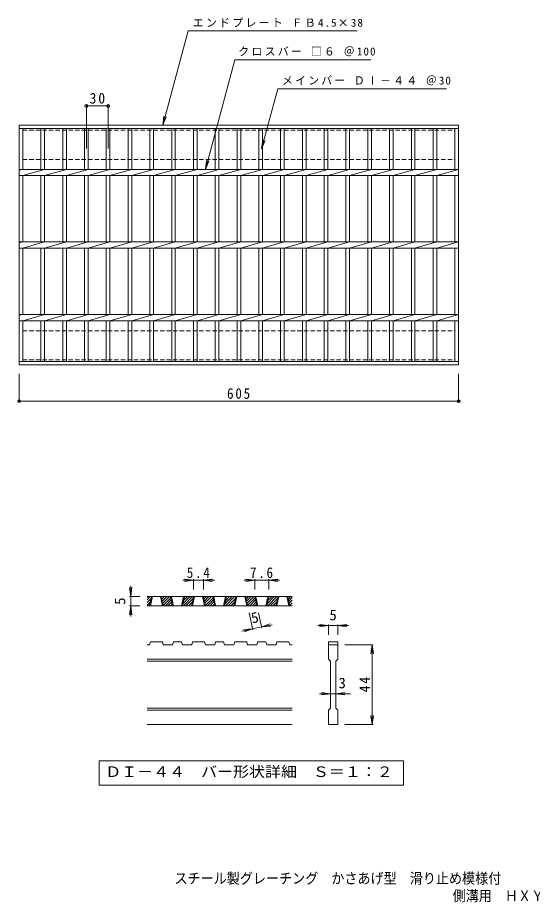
# Model space of a CAD drawing. Units: millimetres, scale not verified, with parts at other scales. Extents: x -635 to 782, y -687 to 532.
# Drawn here: x -635 to 73, y -687 to 532 of the extents above; entities that cross this region are included whole.
import ezdxf
from ezdxf.enums import TextEntityAlignment as Align

# ---------------------------------------------------------------- set-up
doc = ezdxf.new("R2010")
doc.units = ezdxf.units.MM
doc.header["$LTSCALE"] = 5
doc.header["$PDMODE"] = 32
doc.header["$PDSIZE"] = 4
doc.linetypes.add('DASHED1', pattern=[1.8, 1.2, -0.6])
for name, color, linetype, lineweight in [('1-1_1-1ﾚｲﾔ', 2, 'Continuous', 9), ('1-2_1-2ﾚｲﾔ', 3, 'Continuous', 9), ('1-4_1-4ﾚｲﾔ', 7, 'Continuous', 9), ('D-0', 3, 'Continuous', 9), ('D-4', 7, 'Continuous', 9)]:
    doc.layers.add(name, color=color, linetype=linetype, lineweight=lineweight)
doc.layers.add('F-5_F-5ﾚｲﾔ', color=2, linetype='Continuous')
doc.styles.add('ＭＳ ゴシック', font='')
doc.styles.get('ＭＳ ゴシック').set_extended_font_data('MS Gothic')

msp = doc.modelspace()

# ---------------------------------------------------------------- linework, layer by layer
at = {"layer": '1-1_1-1ﾚｲﾔ', "linetype": 'DASHED1'}
for p, q in [((-628.378, 336.699), (-33.378, 336.699)), ((-628.378, 100.699), (-33.378, 100.699))]:
    msp.add_line(p, q, dxfattribs=at)
for points in [[(-628.378, 336.699), (-628.378, 376.699), (-33.378, 376.699), (-33.378, 336.699)], [(-628.378, 100.699), (-628.378, 60.699), (-33.378, 60.699), (-33.378, 100.699)]]:
    msp.add_lwpolyline(points, dxfattribs=at)
at = {"layer": '1-2_1-2ﾚｲﾔ'}
for p, q in [((-633.378, 383.699), (-28.378, 383.699)), ((-633.378, 53.699), (-633.378, 383.699)), ((-633.378, 379.199), (-28.378, 379.199)), ((-628.378, 322.939), (-628.378, 379.199)), ((-603.378, 379.199), (-603.378, 322.939)), ((-598.378, 379.199), (-598.378, 322.939)), ((-573.378, 379.199), (-573.378, 322.939)), ((-568.378, 379.199), (-568.378, 322.939)), ((-543.378, 379.199), (-543.378, 322.939)), ((-538.378, 379.199), (-538.378, 322.939)), ((-513.378, 379.199), (-513.378, 322.939)), ((-508.378, 379.199), (-508.378, 322.939)), ((-483.378, 379.199), (-483.378, 322.939)), ((-478.378, 379.199), (-478.378, 322.939)), ((-453.377, 379.199), (-453.377, 322.939)), ((-448.378, 379.199), (-448.378, 322.939)), ((-423.378, 379.199), (-423.378, 322.939)), ((-418.378, 379.199), (-418.378, 322.939)), ((-393.378, 379.199), (-393.378, 322.939)), ((-388.378, 379.199), (-388.378, 322.939)), ((-363.378, 379.199), (-363.378, 322.939)), ((-358.378, 379.199), (-358.378, 322.939)), ((-333.378, 379.199), (-333.378, 322.939)), ((-328.378, 379.199), (-328.378, 322.939)), ((-303.378, 379.199), (-303.378, 322.939)), ((-298.378, 379.199), (-298.378, 322.939)), ((-273.378, 379.199), (-273.378, 322.939)), ((-268.378, 379.199), (-268.378, 322.939)), ((-243.378, 379.199), (-243.378, 322.939)), ((-238.378, 379.199), (-238.378, 322.939)), ((-213.378, 379.199), (-213.378, 322.939)), ((-208.378, 379.199), (-208.378, 322.939)), ((-183.378, 379.199), (-183.378, 322.939)), ((-178.378, 379.199), (-178.378, 322.939)), ((-153.377, 379.199), (-153.377, 322.939)), ((-148.378, 379.199), (-148.378, 322.939)), ((-123.377, 379.199), (-123.377, 322.939)), ((-118.377, 379.199), (-118.377, 322.939)), ((-93.377, 379.199), (-93.377, 322.939)), ((-88.377, 379.199), (-88.377, 322.939)), ((-63.377, 379.199), (-63.377, 322.939)), ((-58.377, 379.199), (-58.377, 322.939)), ((-33.378, 379.199), (-33.378, 322.939)), ((-28.378, 383.699), (-28.378, 53.699)), ((-633.378, 322.939), (-28.378, 322.939)), ((-628.378, 322.939), (-633.378, 321.939)), ((-598.378, 322.939), (-628.378, 314.459)), ((-568.378, 322.939), (-598.378, 314.459)), ((-538.378, 322.939), (-568.378, 314.459)), ((-508.378, 322.939), (-538.378, 314.459)), ((-478.378, 322.939), (-508.378, 314.459)), ((-448.378, 322.939), (-478.378, 314.459)), ((-418.378, 322.939), (-448.378, 314.459)), ((-388.378, 322.939), (-418.378, 314.459)), ((-358.378, 322.939), (-388.378, 314.459)), ((-328.378, 322.939), (-358.378, 314.459)), ((-298.378, 322.939), (-328.378, 314.459)), ((-268.378, 322.939), (-298.378, 314.459)), ((-238.378, 322.939), (-268.378, 314.459)), ((-208.378, 322.939), (-238.378, 314.459)), ((-178.378, 322.939), (-208.378, 314.459)), ((-148.378, 322.939), (-178.378, 314.459)), ((-118.377, 322.939), (-148.378, 314.459)), ((-88.377, 322.939), (-118.377, 314.459)), ((-58.377, 322.939), (-88.377, 314.459)), ((-28.377, 322.939), (-58.377, 314.459)), ((-633.378, 314.459), (-28.378, 314.459)), ((-628.378, 222.939), (-628.378, 314.459)), ((-603.378, 314.459), (-603.378, 222.939)), ((-598.378, 314.459), (-598.378, 222.939)), ((-573.378, 314.459), (-573.378, 222.939)), ((-568.378, 314.459), (-568.378, 222.939)), ((-543.378, 314.459), (-543.378, 222.939)), ((-538.378, 314.459), (-538.378, 222.939)), ((-513.378, 314.459), (-513.378, 222.939)), ((-508.378, 314.459), (-508.378, 222.939)), ((-483.378, 314.459), (-483.378, 222.939)), ((-478.378, 314.459), (-478.378, 222.939)), ((-453.377, 314.459), (-453.377, 222.939)), ((-448.378, 314.459), (-448.378, 222.939)), ((-423.378, 314.459), (-423.378, 222.939)), ((-418.378, 314.459), (-418.378, 222.939)), ((-393.378, 314.459), (-393.378, 222.939)), ((-388.378, 314.459), (-388.378, 222.939)), ((-363.378, 314.459), (-363.378, 222.939)), ((-358.378, 314.459), (-358.378, 222.939)), ((-333.378, 314.459), (-333.378, 222.939)), ((-328.378, 314.459), (-328.378, 222.939)), ((-303.378, 314.459), (-303.378, 222.939)), ((-298.378, 314.459), (-298.378, 222.939)), ((-273.378, 314.459), (-273.378, 222.939)), ((-268.378, 314.459), (-268.378, 222.939)), ((-243.378, 314.459), (-243.378, 222.939)), ((-238.378, 314.459), (-238.378, 222.939)), ((-213.378, 314.459), (-213.378, 222.939)), ((-208.378, 314.459), (-208.378, 222.939)), ((-183.378, 314.459), (-183.378, 222.939)), ((-178.378, 314.459), (-178.378, 222.939)), ((-153.377, 314.459), (-153.377, 222.939)), ((-148.378, 314.459), (-148.378, 222.939)), ((-123.377, 314.459), (-123.377, 222.939)), ((-118.377, 314.459), (-118.377, 222.939)), ((-93.377, 314.459), (-93.377, 222.939)), ((-88.377, 314.459), (-88.377, 222.939)), ((-63.377, 314.459), (-63.377, 222.939)), ((-58.377, 314.459), (-58.377, 222.939)), ((-33.378, 314.459), (-33.378, 222.939)), ((-633.378, 222.939), (-28.378, 222.939)), ((-628.378, 222.939), (-633.378, 221.939)), ((-598.378, 222.939), (-628.378, 214.459)), ((-568.378, 222.939), (-598.378, 214.459)), ((-538.378, 222.939), (-568.378, 214.459)), ((-508.378, 222.939), (-538.378, 214.459)), ((-478.378, 222.939), (-508.378, 214.459)), ((-448.378, 222.939), (-478.378, 214.459)), ((-418.378, 222.939), (-448.378, 214.459)), ((-388.378, 222.939), (-418.378, 214.459)), ((-358.378, 222.939), (-388.378, 214.459)), ((-328.378, 222.939), (-358.378, 214.459)), ((-298.378, 222.939), (-328.378, 214.459)), ((-268.378, 222.939), (-298.378, 214.459)), ((-238.378, 222.939), (-268.378, 214.459)), ((-208.378, 222.939), (-238.378, 214.459)), ((-178.378, 222.939), (-208.378, 214.459)), ((-148.378, 222.939), (-178.378, 214.459)), ((-118.377, 222.939), (-148.378, 214.459)), ((-88.377, 222.939), (-118.377, 214.459)), ((-58.377, 222.939), (-88.377, 214.459)), ((-28.377, 222.939), (-58.377, 214.459)), ((-633.378, 214.459), (-28.378, 214.459)), ((-628.378, 122.939), (-628.378, 214.459)), ((-603.378, 214.459), (-603.378, 122.939)), ((-598.378, 214.459), (-598.378, 122.939)), ((-573.378, 214.459), (-573.378, 122.939)), ((-568.378, 214.459), (-568.378, 122.939)), ((-543.378, 214.459), (-543.378, 122.939)), ((-538.378, 214.459), (-538.378, 122.939)), ((-513.378, 214.459), (-513.378, 122.939)), ((-508.378, 214.459), (-508.378, 122.939)), ((-483.378, 214.459), (-483.378, 122.939)), ((-478.378, 214.459), (-478.378, 122.939)), ((-453.377, 214.459), (-453.377, 122.939)), ((-448.378, 214.459), (-448.378, 122.939)), ((-423.378, 214.459), (-423.378, 122.939)), ((-418.378, 214.459), (-418.378, 122.939)), ((-393.378, 214.459), (-393.378, 122.939)), ((-388.378, 214.459), (-388.378, 122.939)), ((-363.378, 214.459), (-363.378, 122.939)), ((-358.378, 214.459), (-358.378, 122.939)), ((-333.378, 214.459), (-333.378, 122.939)), ((-328.378, 214.459), (-328.378, 122.939)), ((-303.378, 214.459), (-303.378, 122.939)), ((-298.378, 214.459), (-298.378, 122.939)), ((-273.378, 214.459), (-273.378, 122.939)), ((-268.378, 214.459), (-268.378, 122.939)), ((-243.378, 214.459), (-243.378, 122.939)), ((-238.378, 214.459), (-238.378, 122.939)), ((-213.378, 214.459), (-213.378, 122.939)), ((-208.378, 214.459), (-208.378, 122.939)), ((-183.378, 214.459), (-183.378, 122.939)), ((-178.378, 214.459), (-178.378, 122.939)), ((-153.377, 214.459), (-153.377, 122.939)), ((-148.378, 214.459), (-148.378, 122.939)), ((-123.377, 214.459), (-123.377, 122.939)), ((-118.377, 214.459), (-118.377, 122.939)), ((-93.377, 214.459), (-93.377, 122.939)), ((-88.377, 214.459), (-88.377, 122.939)), ((-63.377, 214.459), (-63.377, 122.939)), ((-58.377, 214.459), (-58.377, 122.939)), ((-33.378, 214.459), (-33.378, 122.939)), ((-633.378, 122.939), (-28.378, 122.939)), ((-628.378, 122.939), (-633.378, 121.938)), ((-598.378, 122.939), (-628.378, 114.458)), ((-568.378, 122.939), (-598.378, 114.458)), ((-538.378, 122.939), (-568.378, 114.458)), ((-508.378, 122.939), (-538.378, 114.458)), ((-478.378, 122.939), (-508.378, 114.458)), ((-448.378, 122.939), (-478.378, 114.458)), ((-418.378, 122.939), (-448.378, 114.458)), ((-388.378, 122.939), (-418.378, 114.458)), ((-358.378, 122.939), (-388.378, 114.458)), ((-328.378, 122.939), (-358.378, 114.458)), ((-298.378, 122.939), (-328.378, 114.458)), ((-268.378, 122.939), (-298.378, 114.458)), ((-238.378, 122.939), (-268.378, 114.458)), ((-208.378, 122.939), (-238.378, 114.458)), ((-178.378, 122.939), (-208.378, 114.458)), ((-148.378, 122.939), (-178.378, 114.458)), ((-118.377, 122.939), (-148.378, 114.458)), ((-88.377, 122.939), (-118.377, 114.458)), ((-58.377, 122.939), (-88.377, 114.458)), ((-28.377, 122.939), (-58.377, 114.458)), ((-633.378, 114.458), (-28.378, 114.458)), ((-628.378, 58.199), (-628.378, 114.458)), ((-603.378, 114.458), (-603.378, 58.199)), ((-598.378, 114.458), (-598.378, 58.199)), ((-573.378, 114.458), (-573.378, 58.199)), ((-568.378, 114.458), (-568.378, 58.199)), ((-543.378, 114.458), (-543.378, 58.199)), ((-538.378, 114.458), (-538.378, 58.199)), ((-513.378, 114.458), (-513.378, 58.199)), ((-508.378, 114.458), (-508.378, 58.199)), ((-483.378, 114.458), (-483.378, 58.199)), ((-478.378, 114.458), (-478.378, 58.199)), ((-453.377, 114.458), (-453.377, 58.199)), ((-448.378, 114.458), (-448.378, 58.199)), ((-423.378, 114.458), (-423.378, 58.199)), ((-418.378, 114.458), (-418.378, 58.199)), ((-393.378, 114.458), (-393.378, 58.199)), ((-388.378, 114.458), (-388.378, 58.199)), ((-363.378, 114.458), (-363.378, 58.199)), ((-358.378, 114.458), (-358.378, 58.199)), ((-333.378, 114.458), (-333.378, 58.199)), ((-328.378, 114.458), (-328.378, 58.199)), ((-303.378, 114.458), (-303.378, 58.199)), ((-298.378, 114.458), (-298.378, 58.199)), ((-273.378, 114.458), (-273.378, 58.199)), ((-268.378, 114.458), (-268.378, 58.199)), ((-243.378, 114.458), (-243.378, 58.199)), ((-238.378, 114.458), (-238.378, 58.199)), ((-213.378, 114.458), (-213.378, 58.199)), ((-208.378, 114.458), (-208.378, 58.199)), ((-183.378, 114.458), (-183.378, 58.199)), ((-178.378, 114.458), (-178.378, 58.199)), ((-153.377, 114.458), (-153.377, 58.199)), ((-148.378, 114.458), (-148.378, 58.199)), ((-123.377, 114.458), (-123.377, 58.199)), ((-118.377, 114.458), (-118.377, 58.199)), ((-93.377, 114.458), (-93.377, 58.199)), ((-88.377, 114.458), (-88.377, 58.199)), ((-63.377, 114.458), (-63.377, 58.199)), ((-58.377, 114.458), (-58.377, 58.199)), ((-33.378, 114.458), (-33.378, 58.199)), ((-28.378, 58.199), (-633.378, 58.199)), ((-28.378, 53.699), (-633.378, 53.699))]:
    msp.add_line(p, q, dxfattribs=at)
at = {"layer": '1-4_1-4ﾚｲﾔ'}
for p, q in [((-377.011, 322.939), (-336.615, 473.699)), ((-336.615, 473.699), (-149.201, 473.699)), ((-299.511, 351.069), (-277.371, 433.699)), ((-277.371, 433.699), (-45.219, 433.699)), ((-540.878, 351.845), (-540.878, 411.848)), ((-540.878, 410.348), (-510.878, 410.348)), ((-510.878, 351.845), (-510.878, 411.848)), ((-435.628, 383.699), (-433.996, 396.092)), ((-435.628, 383.699), (-430.844, 395.247)), ((-299.511, 351.069), (-297.88, 363.462)), ((-299.511, 351.069), (-294.728, 362.617)), ((-377.011, 322.939), (-375.38, 335.332)), ((-377.011, 322.939), (-372.228, 334.487)), ((-633.378, 41.199), (-633.378, 2.199)), ((-28.378, 41.199), (-28.378, 2.199)), ((-633.378, 3.699), (-28.378, 3.699))]:
    msp.add_line(p, q, dxfattribs=at)
msp.add_lwpolyline([(-435.628, 383.699), (-400.794, 513.699), (-168.124, 513.699)], dxfattribs=at)
for p in [(-540.878, 410.348), (-510.878, 410.348), (-633.378, 3.699), (-28.378, 3.699)]:
    msp.add_point(p, dxfattribs=at)
at = {"layer": 'D-0'}
for p, q in [((-457.339, -270.021), (-452.806, -265.488)), ((-457.339, -266.486), (-456.341, -265.488)), ((-257.339, -265.488), (-457.339, -265.488)), ((-457.339, -273.557), (-451.758, -267.976)), ((-453.9, -277.988), (-451.225, -265.488)), ((-452.65, -277.988), (-449.975, -265.488)), ((-438.9, -265.488), (-436.225, -277.988)), ((-437.65, -265.488), (-434.975, -277.988)), ((-437.565, -265.887), (-437.166, -265.488)), ((-436.942, -268.799), (-433.63, -265.488)), ((-436.319, -271.712), (-430.095, -265.488)), ((-435.695, -274.624), (-426.559, -265.488)), ((-435.072, -277.536), (-424.542, -267.007)), ((-422.192, -277.988), (-424.867, -265.488)), ((-420.942, -277.988), (-423.617, -265.488)), ((-407.192, -265.488), (-409.867, -277.988)), ((-405.942, -265.488), (-408.617, -277.988)), ((-408.03, -275.243), (-398.275, -265.488)), ((-407.24, -277.988), (-394.74, -265.488)), ((-407.067, -270.745), (-401.811, -265.488)), ((-406.105, -266.247), (-405.346, -265.488)), ((-403.704, -277.988), (-393.692, -267.976)), ((-395.834, -277.988), (-393.159, -265.488)), ((-394.584, -277.988), (-391.909, -265.488)), ((-380.834, -265.488), (-378.159, -277.988)), ((-379.584, -265.488), (-376.909, -277.988)), ((-379.499, -265.887), (-379.1, -265.488)), ((-378.876, -268.799), (-375.564, -265.488)), ((-378.253, -271.712), (-372.029, -265.488)), ((-377.629, -274.624), (-368.493, -265.488)), ((-377.006, -277.536), (-366.476, -267.007)), ((-364.126, -277.988), (-366.801, -265.488)), ((-362.876, -277.988), (-365.551, -265.488)), ((-349.126, -265.488), (-351.801, -277.988)), ((-347.876, -265.488), (-350.551, -277.988)), ((-349.964, -275.243), (-340.209, -265.488)), ((-349.174, -277.988), (-336.673, -265.488)), ((-349.001, -270.745), (-343.745, -265.488)), ((-348.039, -266.247), (-347.28, -265.488)), ((-345.638, -277.988), (-335.626, -267.976)), ((-337.768, -277.988), (-335.093, -265.488)), ((-336.518, -277.988), (-333.843, -265.488)), ((-322.768, -265.488), (-320.093, -277.988)), ((-321.518, -265.488), (-318.843, -277.988)), ((-321.433, -265.887), (-321.034, -265.488)), ((-320.81, -268.799), (-317.498, -265.488)), ((-320.187, -271.712), (-313.963, -265.488)), ((-319.563, -274.624), (-310.427, -265.488)), ((-318.94, -277.536), (-308.41, -267.007)), ((-306.06, -277.988), (-308.735, -265.488)), ((-304.81, -277.988), (-307.485, -265.488)), ((-291.06, -265.488), (-293.735, -277.988)), ((-289.81, -265.488), (-292.485, -277.988)), ((-291.898, -275.243), (-282.143, -265.488)), ((-291.108, -277.988), (-278.607, -265.488)), ((-290.935, -270.745), (-285.679, -265.488)), ((-289.973, -266.247), (-289.214, -265.488)), ((-287.572, -277.988), (-277.56, -267.976)), ((-279.702, -277.988), (-277.027, -265.488)), ((-278.452, -277.988), (-275.777, -265.488)), ((-264.702, -265.488), (-262.027, -277.988)), ((-263.452, -265.488), (-260.777, -277.988)), ((-263.367, -265.887), (-262.968, -265.488)), ((-262.744, -268.799), (-259.432, -265.488)), ((-262.12, -271.712), (-257.339, -266.93)), ((-457.339, -277.092), (-452.72, -272.474)), ((-257.339, -277.988), (-457.339, -277.988)), ((-454.699, -277.988), (-453.683, -276.972)), ((-431.988, -277.988), (-423.919, -269.919)), ((-428.453, -277.988), (-423.296, -272.831)), ((-424.917, -277.988), (-422.673, -275.744)), ((-400.169, -277.988), (-394.654, -272.474)), ((-396.633, -277.988), (-395.617, -276.972)), ((-373.922, -277.988), (-365.853, -269.919)), ((-370.387, -277.988), (-365.23, -272.831)), ((-366.851, -277.988), (-364.607, -275.744)), ((-342.103, -277.988), (-336.588, -272.474)), ((-338.567, -277.988), (-337.551, -276.972)), ((-315.856, -277.988), (-307.787, -269.919)), ((-312.321, -277.988), (-307.164, -272.831)), ((-308.785, -277.988), (-306.541, -275.744)), ((-284.037, -277.988), (-278.522, -272.474)), ((-280.501, -277.988), (-279.485, -276.972)), ((-261.497, -274.624), (-257.339, -270.466)), ((-260.874, -277.536), (-257.339, -274.001)), ((-257.79, -277.988), (-257.339, -277.537)), ((-453.9, -331.738), (-452.65, -327.988)), ((-436.225, -327.988), (-452.65, -327.988)), ((-436.225, -327.988), (-434.975, -331.738)), ((-422.192, -331.738), (-420.942, -327.988)), ((-409.867, -327.988), (-420.942, -327.988)), ((-409.867, -327.988), (-408.617, -331.738)), ((-395.834, -331.738), (-394.584, -327.988)), ((-378.159, -327.988), (-394.584, -327.988)), ((-376.909, -331.738), (-378.159, -327.988)), ((-364.126, -331.738), (-362.876, -327.988)), ((-351.801, -327.988), (-362.876, -327.988)), ((-351.801, -327.988), (-350.551, -331.738)), ((-337.768, -331.738), (-336.518, -327.988)), ((-336.518, -327.988), (-320.093, -327.988)), ((-318.843, -331.738), (-320.093, -327.988)), ((-306.06, -331.738), (-304.81, -327.988)), ((-293.735, -327.988), (-304.81, -327.988)), ((-293.735, -327.988), (-292.485, -331.738)), ((-279.702, -331.738), (-278.452, -327.988)), ((-278.452, -327.988), (-262.027, -327.988)), ((-260.777, -331.738), (-262.027, -327.988)), ((-207.339, -327.988), (-194.839, -327.988)), ((-207.339, -327.988), (-207.339, -331.738)), ((-194.839, -327.988), (-194.839, -331.738)), ((-453.9, -331.738), (-457.339, -331.738)), ((-422.192, -331.738), (-434.975, -331.738)), ((-395.834, -331.738), (-408.617, -331.738)), ((-364.126, -331.738), (-376.909, -331.738)), ((-337.768, -331.738), (-350.551, -331.738)), ((-306.06, -331.738), (-318.843, -331.738)), ((-279.702, -331.738), (-292.485, -331.738)), ((-257.339, -331.738), (-260.777, -331.738)), ((-207.339, -331.738), (-194.839, -331.738)), ((-207.339, -351.738), (-207.339, -331.738)), ((-194.839, -331.738), (-194.839, -351.738)), ((-257.339, -351.738), (-457.339, -351.738)), ((-207.339, -351.738), (-204.839, -354.238)), ((-197.339, -354.238), (-194.839, -351.738)), ((-257.339, -354.238), (-457.339, -354.238)), ((-204.839, -419.238), (-204.839, -354.238)), ((-197.339, -354.238), (-197.339, -419.238)), ((-257.339, -419.238), (-457.339, -419.238)), ((-257.339, -421.738), (-457.339, -421.738)), ((-197.339, -419.238), (-194.839, -421.738)), ((-194.839, -421.738), (-194.839, -441.738)), ((-257.339, -441.738), (-457.339, -441.738)), ((-194.839, -441.738), (-207.339, -441.738))]:
    msp.add_line(p, q, dxfattribs=at)
msp.add_lwpolyline([(-207.339, -441.738), (-207.339, -421.738), (-204.839, -419.238)], dxfattribs=at)
at = {"layer": 'D-0', "color": 7}
msp.add_lwpolyline([(-523.166, -491.738), (-523.166, -524.964), (-104.012, -524.964), (-104.012, -491.738)], close=True, dxfattribs=at)
at = {"layer": 'D-4'}
for p, q in [((-393.159, -242.988), (-408.159, -242.988)), ((-393.159, -242.988), (-405.552, -241.356)), ((-393.159, -242.988), (-405.552, -244.62)), ((-393.159, -241.488), (-393.159, -255.488)), ((-379.584, -242.988), (-393.159, -242.988)), ((-379.584, -242.988), (-367.191, -241.356)), ((-379.584, -241.488), (-379.584, -255.488)), ((-379.584, -242.988), (-367.191, -244.62)), ((-379.584, -242.988), (-364.584, -242.988)), ((-308.735, -242.988), (-323.735, -242.988)), ((-308.735, -242.988), (-321.128, -241.356)), ((-308.735, -242.988), (-321.128, -244.62)), ((-308.735, -241.488), (-308.735, -255.488)), ((-289.81, -242.988), (-308.735, -242.988)), ((-289.81, -242.988), (-277.417, -241.356)), ((-289.81, -241.488), (-289.81, -255.488)), ((-289.81, -242.988), (-277.417, -244.62)), ((-289.81, -242.988), (-274.81, -242.988)), ((-479.839, -265.488), (-481.47, -253.095)), ((-479.839, -265.488), (-479.839, -250.488)), ((-479.839, -265.488), (-478.207, -253.095)), ((-481.339, -265.488), (-467.339, -265.488)), ((-479.839, -265.488), (-479.839, -277.988)), ((-479.839, -277.988), (-481.47, -290.381)), ((-481.339, -277.988), (-467.339, -277.988)), ((-479.839, -277.988), (-478.207, -290.381)), ((-479.839, -277.988), (-479.839, -292.988)), ((-311.692, -311.407), (-316.751, -287.767)), ((-299.469, -308.791), (-303.968, -287.767)), ((-299.783, -307.324), (-288.005, -303.135)), ((-299.783, -307.324), (-285.115, -304.185)), ((-207.339, -305.488), (-219.732, -303.857)), ((-207.339, -303.988), (-207.339, -317.988)), ((-194.839, -305.488), (-182.446, -303.857)), ((-194.839, -303.988), (-194.839, -317.988)), ((-312.006, -309.94), (-326.674, -313.079)), ((-312.006, -309.94), (-324.466, -310.938)), ((-312.006, -309.94), (-323.783, -314.129)), ((-299.783, -307.324), (-312.006, -309.94)), ((-299.783, -307.324), (-287.322, -306.326)), ((-207.339, -305.488), (-222.339, -305.488)), ((-207.339, -305.488), (-219.732, -307.12)), ((-194.839, -305.488), (-207.339, -305.488)), ((-194.839, -305.488), (-182.446, -307.12)), ((-194.839, -305.488), (-179.839, -305.488)), ((-145.839, -331.738), (-184.839, -331.738)), ((-147.339, -331.738), (-148.971, -344.131)), ((-147.339, -331.738), (-145.707, -344.131)), ((-147.339, -441.738), (-147.339, -331.738)), ((-204.839, -399.238), (-219.839, -399.238)), ((-204.839, -399.238), (-217.232, -397.606)), ((-204.839, -399.238), (-217.232, -400.869)), ((-197.339, -399.238), (-204.839, -399.238)), ((-197.339, -399.238), (-184.946, -397.606)), ((-197.339, -399.238), (-184.946, -400.869)), ((-197.339, -399.238), (-177.339, -399.238)), ((-147.339, -441.738), (-148.971, -429.345)), ((-147.339, -441.738), (-145.707, -429.345)), ((-145.839, -441.738), (-184.839, -441.738))]:
    msp.add_line(p, q, dxfattribs=at)

# ---------------------------------------------------------------- texts
at = {"layer": '1-4_1-4ﾚｲﾔ', "char_height": 11, "attachment_point": 7, "style": 'ＭＳ ゴシック'}
for s, insert in [('\\T1.21;エンドプレート\\~ＦＢ4.5×38', (-394.374, 518.699)), ('\\T1.21;クロスバー\\~□６\\~＠100', (-331.701, 478.699)), ('\\T1.2;メインバー\\~ＤⅠ－４４\\~＠30', (-271.469, 438.699))]:
    msp.add_mtext(s, dxfattribs=dict(at, insert=insert))
at = {"layer": '1-4_1-4ﾚｲﾔ', "color": 2, "char_height": 14.66, "attachment_point": 7, "style": 'ＭＳ ゴシック'}
for s, insert in [('\\T1.27;\\W0.95;30', (-536.503, 413.348)), ('\\T1.27;\\W0.9;605', (-347.128, 6.699))]:
    msp.add_mtext(s, dxfattribs=dict(at, insert=insert))
at = {"layer": 'D-0', "color": 2, "style": 'ＭＳ ゴシック', "width": 1.1}
msp.add_text('ＤＩ－４４\u3000バー形状詳細\u3000Ｓ＝１：２', height=14.66, dxfattribs=at).set_placement((-514.839, -518.351), align=Align.BOTTOM_LEFT)
at = {"layer": 'D-4', "color": 2, "style": 'ＭＳ ゴシック'}
for rotation, p in [(90, (-482.839, -276.738)), (12.079, (-311.411, -306.745))]:
    msp.add_text('5', height=14.66, rotation=rotation, dxfattribs=at).set_placement(p, align=Align.BOTTOM_LEFT)
for s, p in [('5', (-206.089, -302.488)), ('3', (-193.589, -396.238))]:
    msp.add_text(s, height=14.66, dxfattribs=at).set_placement(p, align=Align.BOTTOM_LEFT)
at = {"layer": 'D-4', "color": 2, "char_height": 14.66, "attachment_point": 7, "style": 'ＭＳ ゴシック'}
for s, insert in [('\\T1.27;\\W0.9;5.4', (-402.622, -239.988)), ('\\T1.27;\\W0.9;7.6', (-315.523, -239.988))]:
    msp.add_mtext(s, dxfattribs=dict(at, insert=insert))
at = {"layer": 'D-4', "color": 2, "insert": (-150.339, -397.363), "char_height": 14.66, "attachment_point": 7, "rotation": 90, "style": 'ＭＳ ゴシック'}
msp.add_mtext('\\T1.27;\\W0.95;44', dxfattribs=at)
at = {"layer": 'F-5_F-5ﾚｲﾔ', "style": 'ＭＳ ゴシック', "width": 0.9}
for s, p in [('スチール製グレーチング\u3000かさあげ型\u3000滑り止め模様付\u3000', (-419.528, -665.234)), ('側溝用\u3000ＨＸＹ\u3000３３４４Ａ', (-36.545, -689.202))]:
    msp.add_text(s, height=14.66, dxfattribs=at).set_placement(p, align=Align.BOTTOM_LEFT)

doc.saveas('drawing.dxf')
